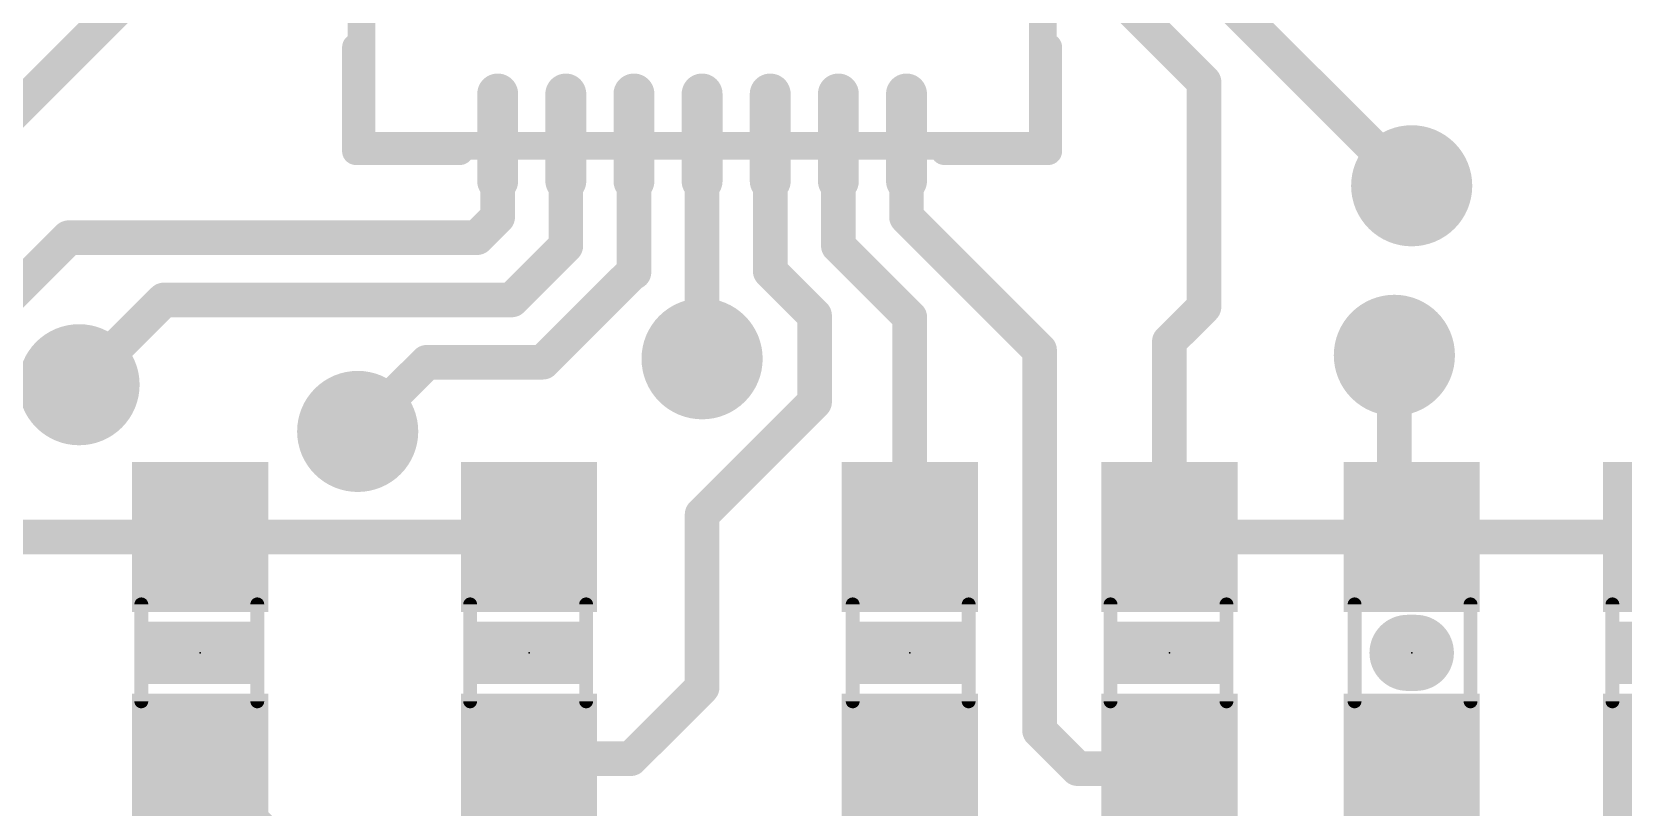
# Model space of a CAD drawing. Extents: x -11.8 to 66.2, y -19.6 to 35.5.
# Drawn here: x 11.59 to 23.27, y 7.88 to 13.58 of the extents above; entities that cross this region are included whole.
import ezdxf

# ---------------------------------------------------------------- set-up
doc = ezdxf.new("R2010")
doc.units = 0
for name, color, linetype in [('1', 12, 'CONTINUOUS'), ('18', 110, 'CONTINUOUS'), ('21', 41, 'CONTINUOUS'), ('23', 53, 'CONTINUOUS'), ('51', 53, 'CONTINUOUS')]:
    doc.layers.add(name, color=color, linetype=linetype)

# ---------------------------------------------------------------- blocks, each defined once
blk = doc.blocks.new('RECT')
blk.add_solid([(-0.5, -0.5), (0.5, -0.5), (-0.5, 0.5), (0.5, 0.5)])
blk = doc.blocks.new('RECT48000X150368R100')
at = {"const_width": 0.15}
blk.add_lwpolyline([(0.075, -0.3199), (0.075, 0.3199, 0.4142), (0, 0.3949), (0, 0.3949, 0.4142), (-0.075, 0.3199), (-0.075, -0.3199, 0.4142), (0, -0.3949), (0, -0.3949, 0.4142)], format="xyb", close=True, dxfattribs=at)
blk.add_solid([(-0.0254, -0.3453), (0.0254, -0.3453), (-0.0254, 0.3453), (0.0254, 0.3453)])
blk = doc.blocks.new('ROUNDV')
at = {"const_width": 0.5}
blk.add_lwpolyline([(0, -0.25, 1), (0, 0.25, 1), (0, -0.25)], format="xyb", dxfattribs=at)

msp = doc.modelspace()

# ---------------------------------------------------------------- linework, layer by layer
at = {"layer": '1', "const_width": 0.254}
for points in [[(12.716, 14.24), (11.3538, 12.8778)], [(21.717, 12.446), (19.923, 14.24)], [(20.193, 13.208), (19.661, 13.74)], [(20.193, 11.557), (20.193, 13.208)], [(15.01, 12.216), (15.01, 12.8001)], [(15.51, 12.0048), (15.51, 12.8)], [(16.01, 12.8001), (16.002, 12.8001)], [(16.01, 11.811), (16.01, 12.8001)], [(16.51, 11.176), (16.51, 12.8001)], [(17.01, 11.819), (17.01, 12.8)], [(17.51, 12.0048), (17.51, 12.8001)], [(18.01, 12.216), (18.01, 12.8001)], [(14.859, 12.065), (15.01, 12.216)], [(18.9865, 11.2395), (18.01, 12.216)], [(11.2268, 11.43), (11.8618, 12.065)], [(11.8618, 12.065), (14.859, 12.065)], [(15.51, 12.0048), (15.113, 11.6078)], [(18.034, 11.4808), (17.51, 12.0048)], [(16.002, 11.811), (15.3416, 11.1506)], [(16.002, 11.811), (16.01, 11.811)], [(17.3355, 11.4935), (17.01, 11.819)], [(12.5603, 11.6078), (11.938, 10.9855)], [(12.5603, 11.6078), (15.113, 11.6078)], [(19.939, 11.303), (20.193, 11.557)], [(17.3355, 10.8585), (17.3355, 11.4935)], [(18.034, 11.4808), (18.034, 9.867)], [(18.9865, 11.2395), (18.9865, 8.4455)], [(19.939, 9.867), (19.939, 11.303)], [(21.59, 11.2014), (21.59, 9.867)], [(14.4907, 11.1506), (13.9827, 10.6426)], [(15.3416, 11.1506), (14.4907, 11.1506)], [(16.51, 10.033), (17.3355, 10.8585)], [(14.1859, 10.8458), (13.9827, 10.6426)], [(16.51, 8.763), (16.51, 10.033)], [(10.16, 9.867), (12.827, 9.867)], [(12.827, 9.867), (15.24, 9.867)], [(19.939, 9.867), (21.59, 9.867)], [(21.59, 9.867), (21.717, 9.867)], [(21.717, 9.867), (23.622, 9.867)], [(15.987, 8.24), (16.51, 8.763)], [(19.265, 8.167), (18.9865, 8.4455)], [(12.827, 8.167), (15.24, 5.754)], [(15.313, 8.24), (15.24, 8.167)], [(15.24, 7.62), (15.24, 8.167)], [(15.987, 8.24), (15.313, 8.24)], [(19.939, 8.167), (19.265, 8.167)], [(19.939, 8.167), (19.939, 7.112)]]:
    msp.add_lwpolyline(points, dxfattribs=at)
at = {"layer": '1', "const_width": 0.127}
for points in [[(20.2565, 13.208, 1), (20.1295, 13.208)], [(20.1481, 13.1631, 1), (20.2379, 13.2529)], [(15.0735, 12.8001, 1), (14.9465, 12.8001)], [(15.5735, 12.8, 1), (15.4465, 12.8)], [(16.002, 12.8636, 1), (16.002, 12.7366)], [(16.0735, 12.8001, 1), (15.9465, 12.8001)], [(16.01, 12.7366, 1), (16.01, 12.8636)], [(16.5735, 12.8001, 1), (16.4465, 12.8001)], [(17.0735, 12.8, 1), (16.9465, 12.8)], [(17.5735, 12.8001, 1), (17.4465, 12.8001)], [(18.0735, 12.8001, 1), (17.9465, 12.8001)], [(21.6721, 12.4011, 1), (21.7619, 12.4909)], [(14.9465, 12.216, 1), (15.0735, 12.216)], [(15.0549, 12.1711, 1), (14.9651, 12.2609)], [(18.0549, 12.2609, 1), (17.9651, 12.1711)], [(17.9465, 12.216, 1), (18.0735, 12.216)], [(11.8618, 12.1285, 1), (11.8618, 12.0015)], [(11.9067, 12.0201, 1), (11.8169, 12.1099)], [(14.8141, 12.1099, 1), (14.9039, 12.0201)], [(14.859, 12.0015, 1), (14.859, 12.1285)], [(15.4465, 12.0048, 1), (15.5735, 12.0048)], [(15.5549, 11.9599, 1), (15.4651, 12.0497)], [(17.5549, 12.0497, 1), (17.4651, 11.9599)], [(17.4465, 12.0048, 1), (17.5735, 12.0048)], [(16.002, 11.8745, 1), (16.002, 11.7475)], [(16.0469, 11.7661, 1), (15.9571, 11.8559)], [(16.01, 11.7475, 1), (16.01, 11.8745)], [(17.0549, 11.8639, 1), (16.9651, 11.7741)], [(15.9465, 11.811, 1), (16.0735, 11.811)], [(16.9465, 11.819, 1), (17.0735, 11.819)], [(12.5603, 11.6713, 1), (12.5603, 11.5443)], [(12.6052, 11.5629, 1), (12.5154, 11.6527)], [(15.0681, 11.6527, 1), (15.1579, 11.5629)], [(15.113, 11.5443, 1), (15.113, 11.6713)], [(20.2379, 11.5121, 1), (20.1481, 11.6019)], [(17.399, 11.4935, 1), (17.272, 11.4935)], [(17.2906, 11.4486, 1), (17.3804, 11.5384)], [(18.0975, 11.4808, 1), (17.9705, 11.4808)], [(17.9891, 11.4359, 1), (18.0789, 11.5257)], [(20.1295, 11.557, 1), (20.2565, 11.557)], [(19.05, 11.2395, 1), (18.923, 11.2395)], [(18.9416, 11.1946, 1), (19.0314, 11.2844)], [(20.0025, 11.303, 1), (19.8755, 11.303)], [(19.8941, 11.3479, 1), (19.9839, 11.2581)], [(21.6535, 11.2014, 1), (21.5265, 11.2014)], [(14.4907, 11.2141, 1), (14.4907, 11.0871)], [(14.5356, 11.1057, 1), (14.4458, 11.1955)], [(15.2967, 11.1955, 1), (15.3865, 11.1057)], [(15.3416, 11.0871, 1), (15.3416, 11.2141)], [(16.4465, 11.176, 1), (16.5735, 11.176)], [(11.8931, 11.0304, 1), (11.9829, 10.9406)], [(17.3804, 10.8136, 1), (17.2906, 10.9034)], [(14.2308, 10.8009, 1), (14.141, 10.8907)], [(17.272, 10.8585, 1), (17.399, 10.8585)], [(13.9378, 10.6875, 1), (14.0276, 10.5977)], [(13.9378, 10.6875, 1), (14.0276, 10.5977)], [(16.5735, 10.033, 1), (16.4465, 10.033)], [(16.4651, 10.0779, 1), (16.5549, 9.9881)], [(12.827, 9.9305, 1), (12.827, 9.8035)], [(12.827, 9.8035, 1), (12.827, 9.9305)], [(15.24, 9.8035, 1), (15.24, 9.9305)], [(17.9705, 9.867, 1), (18.0975, 9.867)], [(19.939, 9.9305, 1), (19.939, 9.8035)], [(19.8755, 9.867, 1), (20.0025, 9.867)], [(21.59, 9.9305, 1), (21.59, 9.8035)], [(21.5265, 9.867, 1), (21.6535, 9.867)], [(21.59, 9.8035, 1), (21.59, 9.9305)], [(21.717, 9.9305, 1), (21.717, 9.8035)], [(21.717, 9.8035, 1), (21.717, 9.9305)], [(16.5549, 8.7181, 1), (16.4651, 8.8079)], [(16.4465, 8.763, 1), (16.5735, 8.763)], [(19.0314, 8.4904, 1), (18.9416, 8.4006)], [(18.923, 8.4455, 1), (19.05, 8.4455)], [(12.8719, 8.2119, 1), (12.7821, 8.1221)], [(15.3035, 8.167, 1), (15.1765, 8.167)], [(15.313, 8.3035, 1), (15.313, 8.1765)], [(15.3579, 8.1951, 1), (15.2681, 8.2849)], [(15.9421, 8.2849, 1), (16.0319, 8.1951)], [(15.987, 8.1765, 1), (15.987, 8.3035)], [(19.265, 8.2305, 1), (19.265, 8.1035)], [(20.0025, 8.167, 1), (19.8755, 8.167)], [(19.939, 8.1035, 1), (19.939, 8.2305)], [(15.1951, 8.2119, 1), (15.2849, 8.1221)], [(19.2201, 8.1221, 1), (19.3099, 8.2119)]]:
    msp.add_lwpolyline(points, format="xyb", dxfattribs=at)
at = {"layer": '21'}
for points, const_width in [([(13.97, 12.7), (13.97, 13.462)], 0.2032), ([(19.05, 12.7), (19.05, 13.462)], 0.2032), ([(13.97, 12.7), (14.732, 12.7)], 0.2032), ([(19.05, 12.7), (18.288, 12.7)], 0.2032), ([(21.7475, 9.017), (21.6865, 9.017)], 0.5588)]:
    msp.add_lwpolyline(points, dxfattribs=dict(at, const_width=const_width))
for points, const_width in [([(14.0208, 13.462, 1), (13.9192, 13.462)], 0.1016), ([(19.1008, 13.462, 1), (18.9992, 13.462)], 0.1016), ([(13.97, 12.7508, 1), (13.97, 12.6492)], 0.1016), ([(13.9192, 12.7, 1), (14.0208, 12.7)], 0.1016), ([(14.732, 12.6492, 1), (14.732, 12.7508)], 0.1016), ([(18.288, 12.7508, 1), (18.288, 12.6492)], 0.1016), ([(18.9992, 12.7, 1), (19.1008, 12.7)], 0.1016), ([(19.05, 12.6492, 1), (19.05, 12.7508)], 0.1016), ([(21.6865, 9.1567, 1), (21.6865, 8.8773)], 0.2794), ([(21.7475, 8.8773, 1), (21.7475, 9.1567)], 0.2794)]:
    msp.add_lwpolyline(points, format="xyb", dxfattribs=dict(at, const_width=const_width))
at = {"layer": '23'}
for p in [(12.827, 9.017), (15.24, 9.017), (18.034, 9.017), (19.939, 9.017), (21.717, 9.017)]:
    msp.add_point(p, dxfattribs=at)
at = {"layer": '51'}
for points, const_width in [([(19.01, 12.74), (19.01, 17.74)], 0.2032), ([(14.01, 17.24), (14.01, 12.74)], 0.2032), ([(14.01, 12.74), (19.01, 12.74)], 0.2032), ([(12.395, 8.661), (12.395, 9.373)], 0.1016), ([(13.246, 8.661), (13.246, 9.373)], 0.1016), ([(14.808, 8.661), (14.808, 9.373)], 0.1016), ([(15.659, 8.661), (15.659, 9.373)], 0.1016), ([(17.615, 9.373), (17.615, 8.661)], 0.1016), ([(18.466, 9.373), (18.466, 8.661)], 0.1016), ([(19.507, 8.661), (19.507, 9.373)], 0.1016), ([(20.358, 8.661), (20.358, 9.373)], 0.1016), ([(21.298, 9.373), (21.298, 8.661)], 0.1016), ([(22.149, 9.373), (22.149, 8.661)], 0.1016), ([(23.19, 8.661), (23.19, 9.373)], 0.1016)]:
    msp.add_lwpolyline(points, dxfattribs=dict(at, const_width=const_width))
for points, const_width in [([(14.01, 12.7908, 1), (14.01, 12.6892)], 0.1016), ([(13.9592, 12.74, 1), (14.0608, 12.74)], 0.1016), ([(18.9592, 12.74, 1), (19.0608, 12.74)], 0.1016), ([(19.01, 12.6892, 1), (19.01, 12.7908)], 0.1016), ([(12.4204, 9.373, 1), (12.3696, 9.373)], 0.0508), ([(13.2714, 9.373, 1), (13.2206, 9.373)], 0.0508), ([(14.8334, 9.373, 1), (14.7826, 9.373)], 0.0508), ([(15.6844, 9.373, 1), (15.6336, 9.373)], 0.0508), ([(17.6404, 9.373, 1), (17.5896, 9.373)], 0.0508), ([(18.4914, 9.373, 1), (18.4406, 9.373)], 0.0508), ([(19.5324, 9.373, 1), (19.4816, 9.373)], 0.0508), ([(20.3834, 9.373, 1), (20.3326, 9.373)], 0.0508), ([(21.3234, 9.373, 1), (21.2726, 9.373)], 0.0508), ([(22.1744, 9.373, 1), (22.1236, 9.373)], 0.0508), ([(23.2154, 9.373, 1), (23.1646, 9.373)], 0.0508), ([(12.3696, 8.661, 1), (12.4204, 8.661)], 0.0508), ([(13.2206, 8.661, 1), (13.2714, 8.661)], 0.0508), ([(14.7826, 8.661, 1), (14.8334, 8.661)], 0.0508), ([(15.6336, 8.661, 1), (15.6844, 8.661)], 0.0508), ([(17.5896, 8.661, 1), (17.6404, 8.661)], 0.0508), ([(18.4406, 8.661, 1), (18.4914, 8.661)], 0.0508), ([(19.4816, 8.661, 1), (19.5324, 8.661)], 0.0508), ([(20.3326, 8.661, 1), (20.3834, 8.661)], 0.0508), ([(21.2726, 8.661, 1), (21.3234, 8.661)], 0.0508), ([(22.1236, 8.661, 1), (22.1744, 8.661)], 0.0508), ([(23.1646, 8.661, 1), (23.2154, 8.661)], 0.0508)]:
    msp.add_lwpolyline(points, format="xyb", dxfattribs=dict(at, const_width=const_width))

# ---------------------------------------------------------------- block references
at = {"layer": '1', "rotation": 180}
for p in [(15.01, 12.8001), (15.51, 12.8), (16.01, 12.8001), (16.51, 12.8001), (17.01, 12.8), (17.51, 12.8001), (18.01, 12.8001)]:
    msp.add_blockref('RECT48000X150368R100', p, dxfattribs=at)
at = {"layer": '1', "xscale": 1.1}
for p, rotation in [((12.827, 9.867), 90), ((15.24, 9.867), 90), ((18.034, 9.867), 270), ((19.939, 9.867), 90), ((21.717, 9.867), 270), ((23.622, 9.867), 90), ((12.827, 8.167), 90), ((15.24, 8.167), 90), ((18.034, 8.167), 270), ((19.939, 8.167), 90), ((21.717, 8.167), 270), ((23.622, 8.167), 90)]:
    msp.add_blockref('RECT', p, dxfattribs=dict(at, rotation=rotation))
at = {"layer": '18', "xscale": 0.889, "yscale": 0.889}
for p in [(21.717, 12.446), (21.717, 12.446), (16.51, 11.176), (16.51, 11.176), (21.59, 11.2014), (21.59, 11.2014), (11.938, 10.9855), (11.938, 10.9855), (13.9827, 10.6426), (13.9827, 10.6426)]:
    msp.add_blockref('ROUNDV', p, dxfattribs=at)
at = {"layer": '21', "xscale": 0.4572, "yscale": 0.762}
for p, rotation in [((12.827, 9.017), 90), ((15.24, 9.017), 90), ((18.034, 9.017), 270), ((19.939, 9.017), 90), ((23.622, 9.017), 90)]:
    msp.add_blockref('RECT', p, dxfattribs=dict(at, rotation=rotation))
at = {"layer": '51', "xscale": 0.5001, "yscale": 0.95}
for p, rotation in [((12.8219, 9.5973), 90), ((15.2349, 9.5973), 90), ((18.0391, 9.6052), 270), ((19.9339, 9.5973), 90), ((21.7221, 9.6052), 270), ((23.6169, 9.5973), 90), ((12.8219, 8.4289), 90), ((15.2349, 8.4289), 90), ((18.0391, 8.4367), 270), ((19.9339, 8.4289), 90), ((21.7221, 8.4367), 270), ((23.6169, 8.4289), 90)]:
    msp.add_blockref('RECT', p, dxfattribs=dict(at, rotation=rotation))

doc.saveas('drawing.dxf')
